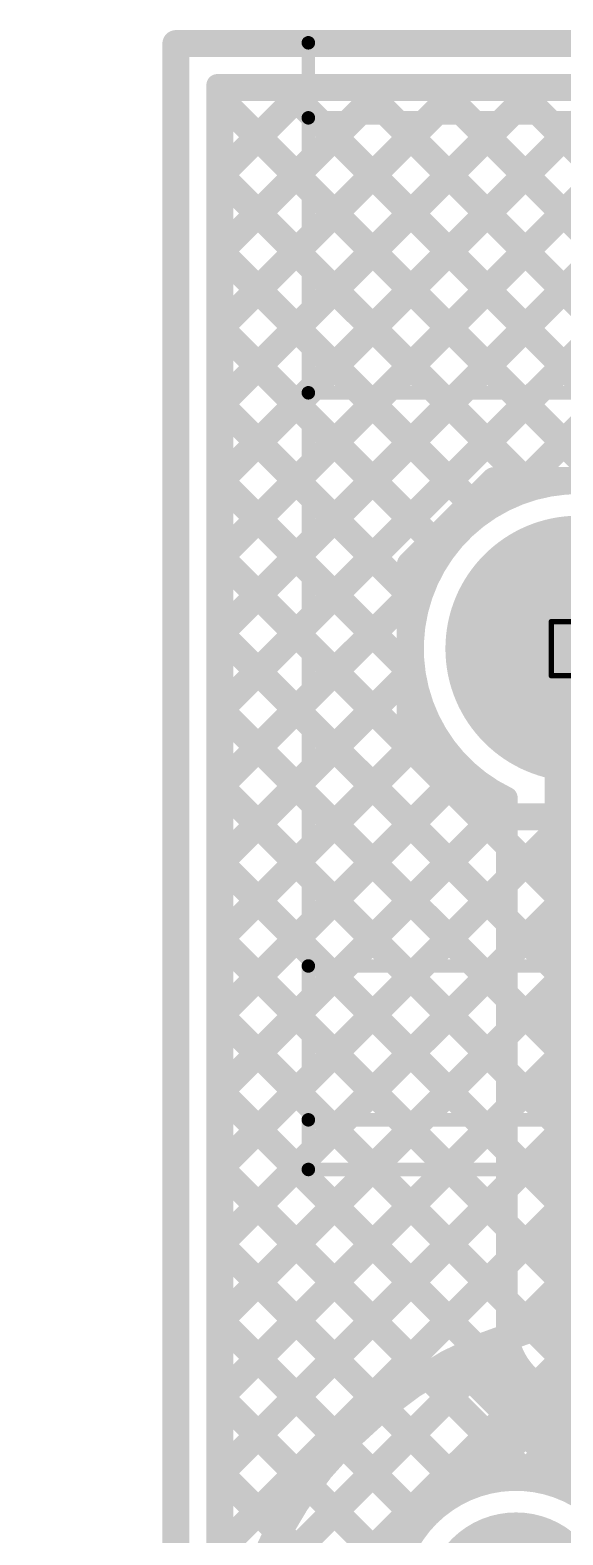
# Model space of a CAD drawing. Header units: inches. Extents: x -1.9 to 9.4, y 0 to 6.7.
# Drawn here: x -0.054 to 0.143, y 2.833 to 3.391 of the extents above; entities that cross this region are included whole.
import ezdxf

# ---------------------------------------------------------------- set-up
doc = ezdxf.new("R2010")
doc.units = ezdxf.units.IN
doc.header["$MEASUREMENT"] = 0
for name, color, linetype in [('Board Outline', 216, 'Continuous'), ('Bottom Layer', 5, 'Continuous'), ('Bottom Solder', 6, 'Continuous'), ('Drill Drawing', 1, 'Continuous'), ('Multi-Layer', 9, 'Continuous'), ('Pad Holes', 156, 'Continuous'), ('Top Layer', 1, 'Continuous'), ('Top Overlay', 2, 'Continuous'), ('Top Solder', 216, 'Continuous')]:
    doc.layers.add(name, color=color, linetype=linetype)

# ---------------------------------------------------------------- blocks, each defined once
blk = doc.blocks.new('KF129_5_08_3P_7')
at = {"layer": 'Bottom Layer'}
h = blk.add_hatch(color=5, dxfattribs=at)
edge = h.paths.add_edge_path()
edge.add_arc((0.2, 0), 0.047244, 0, 360)
at = {"layer": 'Bottom Solder'}
h = blk.add_hatch(color=6, dxfattribs=at)
edge = h.paths.add_edge_path()
edge.add_arc((0.2, 0), 0.049244, 0, 360)
at = {"layer": 'Multi-Layer'}
h = blk.add_hatch(color=9, dxfattribs=at)
edge = h.paths.add_edge_path()
edge.add_arc((0.2, 0), 0.047244, 0, 360)
at = {"layer": 'Pad Holes'}
h = blk.add_hatch(color=7, dxfattribs=at)
edge = h.paths.add_edge_path()
edge.add_arc((0.2, 0), 0.031496, 0, 360)
at = {"layer": 'Top Layer'}
h = blk.add_hatch(color=1, dxfattribs=at)
edge = h.paths.add_edge_path()
edge.add_arc((0.2, 0), 0.047244, 0, 360)
at = {"layer": 'Top Solder'}
h = blk.add_hatch(color=216, dxfattribs=at)
edge = h.paths.add_edge_path()
edge.add_arc((0.2, 0), 0.049244, 0, 360)
at = {"layer": 'Top Overlay'}
for points in [[(0.3, 0.192913, 0.005, 0.005, 0), (-0.3, 0.192913, 0.005, 0.005, 0)], [(0.3, 0.192913, 0.005, 0.005, 0), (0.3, -0.22441, 0.005, 0.005, 0)], [(0.3, 0.174526, 0.005, 0.005, 0), (-0.3, 0.174526, 0.005, 0.005, 0)], [(0.3, 0.117526, 0.005, 0.005, 0), (-0.3, 0.117526, 0.005, 0.005, 0)], [(0.3, -0.09477, 0.005, 0.005, 0), (-0.3, -0.09477, 0.005, 0.005, 0)], [(0.3, -0.196622, 0.005, 0.005, 0), (-0.3, -0.196622, 0.005, 0.005, 0)], [(0.3, -0.22441, 0.005, 0.005, 0), (-0.3, -0.22441, 0.005, 0.005, 0)]]:
    blk.add_lwpolyline(points, format="xyseb", dxfattribs=at)
for points in [[(0.29875, 0.192913, 0.0025, 0.0025, 1), (0.30125, 0.192913, 0.0025, 0.0025, 1)], [(0.29875, 0.192913, 0.0025, 0.0025, 1), (0.30125, 0.192913, 0.0025, 0.0025, 1)], [(0.29875, 0.174526, 0.0025, 0.0025, 1), (0.30125, 0.174526, 0.0025, 0.0025, 1)], [(0.29875, 0.117526, 0.0025, 0.0025, 1), (0.30125, 0.117526, 0.0025, 0.0025, 1)], [(0.29875, -0.09477, 0.0025, 0.0025, 1), (0.30125, -0.09477, 0.0025, 0.0025, 1)], [(0.29875, -0.196622, 0.0025, 0.0025, 1), (0.30125, -0.196622, 0.0025, 0.0025, 1)], [(0.29875, -0.22441, 0.0025, 0.0025, 1), (0.30125, -0.22441, 0.0025, 0.0025, 1)], [(0.29875, -0.22441, 0.0025, 0.0025, 1), (0.30125, -0.22441, 0.0025, 0.0025, 1)]]:
    blk.add_lwpolyline(points, format="xyseb", close=True, dxfattribs=at)
blk = doc.blocks.new('RC035M331LO8_14TH_2A1E_9')
at = {"layer": 'Bottom Layer'}
h = blk.add_hatch(color=5, dxfattribs=at)
edge = h.paths.add_edge_path()
edge.add_arc((-0.0689, 0), 0.0315, 0, 360)
h = blk.add_hatch(color=5, dxfattribs=at)
edge = h.paths.add_edge_path()
edge.add_arc((0.0689, 0), 0.0315, 0, 360)
at = {"layer": 'Bottom Solder'}
h = blk.add_hatch(color=6, dxfattribs=at)
edge = h.paths.add_edge_path()
edge.add_arc((-0.0689, 0), 0.0335, 0, 360)
h = blk.add_hatch(color=6, dxfattribs=at)
edge = h.paths.add_edge_path()
edge.add_arc((0.0689, 0), 0.0335, 0, 360)
at = {"layer": 'Multi-Layer'}
h = blk.add_hatch(color=9, dxfattribs=at)
edge = h.paths.add_edge_path()
edge.add_arc((-0.0689, 0), 0.0315, 0, 360)
h = blk.add_hatch(color=9, dxfattribs=at)
edge = h.paths.add_edge_path()
edge.add_arc((0.0689, 0), 0.0315, 0, 360)
at = {"layer": 'Pad Holes'}
h = blk.add_hatch(color=7, dxfattribs=at)
edge = h.paths.add_edge_path()
edge.add_arc((-0.0689, 0), 0.01969, 0, 360)
h = blk.add_hatch(color=7, dxfattribs=at)
edge = h.paths.add_edge_path()
edge.add_arc((0.0689, 0), 0.01969, 0, 360)
at = {"layer": 'Top Layer'}
h = blk.add_hatch(color=1, dxfattribs=at)
edge = h.paths.add_edge_path()
edge.add_arc((-0.0689, 0), 0.0315, 0, 360)
h = blk.add_hatch(color=1, dxfattribs=at)
edge = h.paths.add_edge_path()
edge.add_arc((0.0689, 0), 0.0315, 0, 360)
at = {"layer": 'Top Solder'}
h = blk.add_hatch(color=216, dxfattribs=at)
edge = h.paths.add_edge_path()
edge.add_arc((-0.0689, 0), 0.0335, 0, 360)
h = blk.add_hatch(color=216, dxfattribs=at)
edge = h.paths.add_edge_path()
edge.add_arc((0.0689, 0), 0.0335, 0, 360)
at = {"layer": 'Top Overlay'}
for p, q in [((0.10827, 0.11811), (0.10827, -0.11811)), ((0.11577, 0.11023), (0.10827, 0.11811)), ((0.10827, 0.11811), (0.10827, 0.11811)), ((0.12866, 0.09271), (0.11577, 0.11023)), ((0.13922, 0.0737), (0.12866, 0.09271)), ((0.1473, 0.05351), (0.13922, 0.0737)), ((0.15276, 0.03245), (0.1473, 0.05351)), ((0.15551, 0.01088), (0.15276, 0.03245)), ((0.15551, -0.01088), (0.15551, 0.01088)), ((0.15276, -0.03245), (0.15551, -0.01088)), ((0.1473, -0.05351), (0.15276, -0.03245)), ((0.13922, -0.0737), (0.1473, -0.05351)), ((0.12866, -0.09271), (0.13922, -0.0737)), ((0.11577, -0.11023), (0.12866, -0.09271)), ((0.10827, -0.11811), (0.11577, -0.11023))]:
    blk.add_line(p, q, dxfattribs=at)
for points in [[(0.0029, 0.1575, 0.01, 0.01, -224.908349), (0.0001, 0.1575, 0.01, 0.01, 0)], [(-0.11111, 0.02074, 0.01, 0.01, 0), (-0.11111, 0.07374, 0.01, 0.01, 0)], [(-0.13561, 0.04724, 0.01, 0.01, 0), (-0.08661, 0.04724, 0.01, 0.01, 0)]]:
    blk.add_lwpolyline(points, format="xyseb", dxfattribs=at)
for points in [[(-0.0024, 0.1575, 0.005, 0.005, 1), (0.0026, 0.1575, 0.005, 0.005, 1)], [(0.0004, 0.1575, 0.005, 0.005, 1), (0.0054, 0.1575, 0.005, 0.005, 1)], [(-0.11361, 0.07374, 0.005, 0.005, 1), (-0.10861, 0.07374, 0.005, 0.005, 1)], [(-0.13811, 0.04724, 0.005, 0.005, 1), (-0.13311, 0.04724, 0.005, 0.005, 1)], [(-0.08911, 0.04724, 0.005, 0.005, 1), (-0.08411, 0.04724, 0.005, 0.005, 1)], [(-0.11361, 0.02074, 0.005, 0.005, 1), (-0.10861, 0.02074, 0.005, 0.005, 1)]]:
    blk.add_lwpolyline(points, format="xyseb", close=True, dxfattribs=at)

msp = doc.modelspace()

# ---------------------------------------------------------------- linework, layer by layer
at = {"layer": 'Board Outline'}
for points in [[(0, 3.38583, 0.01, 0.01, 0), (1.29134, 3.38583, 0.01, 0.01, 0)], [(0, 0, 0.01, 0.01, 0), (0, 3.38583, 0.01, 0.01, 0)]]:
    msp.add_lwpolyline(points, format="xyseb", dxfattribs=at)
msp.add_lwpolyline([(-0.0025, 3.38583, 0.005, 0.005, 1), (0.0025, 3.38583, 0.005, 0.005, 1)], format="xyseb", close=True, dxfattribs=at)
msp.add_lwpolyline([(-0.0025, 3.38583, 0.005, 0.005, 1), (0.0025, 3.38583, 0.005, 0.005, 1)], format="xyseb", close=True, dxfattribs=at)
at = {"layer": 'Bottom Layer'}
for points in [[(0.01631, 2.09083, 0.01, 0.01, 0), (0.01631, 3.36951, 0.01, 0.01, 0)], [(0.01631, 3.1391, 0.01, 0.01, 0), (0.24673, 3.36951, 0.01, 0.01, 0)], [(0.01631, 3.33709, 0.01, 0.01, 0), (0.04874, 3.36951, 0.01, 0.01, 0)], [(0.01631, 3.36537, 0.01, 0.01, 0), (0.02046, 3.36951, 0.01, 0.01, 0)], [(0.01631, 3.28052, 0.01, 0.01, 0), (0.10531, 3.36951, 0.01, 0.01, 0)], [(0.01631, 3.3088, 0.01, 0.01, 0), (0.07702, 3.36951, 0.01, 0.01, 0)], [(0.01631, 3.22395, 0.01, 0.01, 0), (0.16188, 3.36951, 0.01, 0.01, 0)], [(0.01631, 3.25223, 0.01, 0.01, 0), (0.13359, 3.36951, 0.01, 0.01, 0)], [(0.01631, 3.16738, 0.01, 0.01, 0), (0.21845, 3.36951, 0.01, 0.01, 0)], [(0.01631, 3.19567, 0.01, 0.01, 0), (0.19016, 3.36951, 0.01, 0.01, 0)], [(0.01631, 3.36951, 0.01, 0.01, 0), (1.27503, 3.36951, 0.01, 0.01, 0)], [(0.04043, 3.36951, 0.01, 0.01, 0), (0.71739, 2.69255, 0.01, 0.01, 0)], [(0.06871, 3.36951, 0.01, 0.01, 0), (0.2868, 3.15143, 0.01, 0.01, 0)], [(0.09699, 3.36951, 0.01, 0.01, 0), (0.2868, 3.17971, 0.01, 0.01, 0)], [(0.12528, 3.36951, 0.01, 0.01, 0), (0.29438, 3.20041, 0.01, 0.01, 0)], [(0.12946, 3.22396, 0.01, 0.01, 0), (0.27501, 3.36951, 0.01, 0.01, 0)], [(0.01631, 3.36534, 0.01, 0.01, 0), (0.1577, 3.22396, 0.01, 0.01, 0)], [(0.01631, 3.33706, 0.01, 0.01, 0), (0.12942, 3.22396, 0.01, 0.01, 0)], [(0.01631, 3.30877, 0.01, 0.01, 0), (0.10952, 3.21556, 0.01, 0.01, 0)], [(0.01631, 3.28049, 0.01, 0.01, 0), (0.09538, 3.20142, 0.01, 0.01, 0)], [(0.01631, 3.25221, 0.01, 0.01, 0), (0.0868, 3.18172, 0.01, 0.01, 0)], [(0.01631, 3.22392, 0.01, 0.01, 0), (0.0868, 3.15344, 0.01, 0.01, 0)], [(0.0868, 3.19283, 0.01, 0.01, 0), (0.11792, 3.22396, 0.01, 0.01, 0)], [(0.11792, 3.22396, 0.01, 0.01, 0), (0.18016, 3.22396, 0.01, 0.01, 0)], [(0.01631, 3.19564, 0.01, 0.01, 0), (0.58234, 2.62961, 0.01, 0.01, 0)], [(0.0868, 3.13059, 0.01, 0.01, 0), (0.0868, 3.19283, 0.01, 0.01, 0)], [(0.01631, 2.91282, 0.01, 0.01, 0), (0.2868, 3.1833, 0.01, 0.01, 0)], [(0.01631, 3.11081, 0.01, 0.01, 0), (0.0868, 3.18129, 0.01, 0.01, 0)], [(0.01631, 3.16735, 0.01, 0.01, 0), (0.562, 2.62167, 0.01, 0.01, 0)], [(0.01631, 2.88454, 0.01, 0.01, 0), (0.2868, 3.15502, 0.01, 0.01, 0)], [(0.01631, 3.08253, 0.01, 0.01, 0), (0.0868, 3.15301, 0.01, 0.01, 0)], [(0.01631, 3.13907, 0.01, 0.01, 0), (0.55653, 2.59885, 0.01, 0.01, 0)], [(0.01631, 2.85625, 0.01, 0.01, 0), (0.28872, 3.12866, 0.01, 0.01, 0)], [(0.01631, 3.05424, 0.01, 0.01, 0), (0.08973, 3.12766, 0.01, 0.01, 0)], [(0.0868, 3.13059, 0.01, 0.01, 0), (0.11792, 3.09947, 0.01, 0.01, 0)], [(0.01631, 2.82797, 0.01, 0.01, 0), (0.30286, 3.11452, 0.01, 0.01, 0)], [(0.01631, 3.02596, 0.01, 0.01, 0), (0.10387, 3.11352, 0.01, 0.01, 0)], [(0.01631, 3.11078, 0.01, 0.01, 0), (0.59613, 2.53096, 0.01, 0.01, 0)], [(0.01631, 2.79969, 0.01, 0.01, 0), (0.31701, 3.10038, 0.01, 0.01, 0)], [(0.01631, 2.94111, 0.01, 0.01, 0), (0.17467, 3.09947, 0.01, 0.01, 0)], [(0.01631, 2.96939, 0.01, 0.01, 0), (0.14639, 3.09947, 0.01, 0.01, 0)], [(0.01631, 2.99768, 0.01, 0.01, 0), (0.1181, 3.09947, 0.01, 0.01, 0)], [(0.01631, 2.7714, 0.01, 0.01, 0), (0.34438, 3.09947, 0.01, 0.01, 0)], [(0.11792, 3.09947, 0.01, 0.01, 0), (0.18016, 3.09947, 0.01, 0.01, 0)], [(0.13078, 2.85758, 0.01, 0.01, 0), (0.37266, 3.09947, 0.01, 0.01, 0)], [(0.14077, 3.09947, 0.01, 0.01, 0), (0.7027, 2.53753, 0.01, 0.01, 0)], [(0.01631, 3.0825, 0.01, 0.01, 0), (0.5468, 2.55201, 0.01, 0.01, 0)], [(0.01631, 3.05422, 0.01, 0.01, 0), (0.51852, 2.55201, 0.01, 0.01, 0)], [(0.01631, 3.02593, 0.01, 0.01, 0), (0.50371, 2.53854, 0.01, 0.01, 0)], [(0.01631, 2.99765, 0.01, 0.01, 0), (0.46195, 2.55201, 0.01, 0.01, 0)], [(0.01631, 2.96936, 0.01, 0.01, 0), (0.12809, 2.85758, 0.01, 0.01, 0)], [(0.01631, 2.94108, 0.01, 0.01, 0), (0.10463, 2.85276, 0.01, 0.01, 0)], [(0.01631, 2.91279, 0.01, 0.01, 0), (0.09049, 2.83861, 0.01, 0.01, 0)], [(0.01631, 2.88451, 0.01, 0.01, 0), (0.07658, 2.82424, 0.01, 0.01, 0)], [(0.01631, 2.85623, 0.01, 0.01, 0), (0.07658, 2.79596, 0.01, 0.01, 0)], [(0.07658, 2.8247, 0.01, 0.01, 0), (0.10946, 2.85758, 0.01, 0.01, 0)], [(0.10946, 2.85758, 0.01, 0.01, 0), (0.14234, 2.85758, 0.01, 0.01, 0)], [(0.14234, 2.85758, 0.01, 0.01, 0), (0.17522, 2.8247, 0.01, 0.01, 0)]]:
    msp.add_lwpolyline(points, format="xyseb", dxfattribs=at)
for points in [[(0.01381, 3.36951, 0.005, 0.005, 1), (0.01881, 3.36951, 0.005, 0.005, 1)], [(0.01381, 3.36951, 0.005, 0.005, 1), (0.01881, 3.36951, 0.005, 0.005, 1)], [(0.01796, 3.36951, 0.005, 0.005, 1), (0.02296, 3.36951, 0.005, 0.005, 1)], [(0.03793, 3.36951, 0.005, 0.005, 1), (0.04293, 3.36951, 0.005, 0.005, 1)], [(0.04624, 3.36951, 0.005, 0.005, 1), (0.05124, 3.36951, 0.005, 0.005, 1)], [(0.06621, 3.36951, 0.005, 0.005, 1), (0.07121, 3.36951, 0.005, 0.005, 1)], [(0.07452, 3.36951, 0.005, 0.005, 1), (0.07952, 3.36951, 0.005, 0.005, 1)], [(0.09449, 3.36951, 0.005, 0.005, 1), (0.09949, 3.36951, 0.005, 0.005, 1)], [(0.10281, 3.36951, 0.005, 0.005, 1), (0.10781, 3.36951, 0.005, 0.005, 1)], [(0.12278, 3.36951, 0.005, 0.005, 1), (0.12778, 3.36951, 0.005, 0.005, 1)], [(0.13109, 3.36951, 0.005, 0.005, 1), (0.13609, 3.36951, 0.005, 0.005, 1)], [(0.01381, 3.36537, 0.005, 0.005, 1), (0.01881, 3.36537, 0.005, 0.005, 1)], [(0.01381, 3.36534, 0.005, 0.005, 1), (0.01881, 3.36534, 0.005, 0.005, 1)], [(0.01381, 3.33709, 0.005, 0.005, 1), (0.01881, 3.33709, 0.005, 0.005, 1)], [(0.01381, 3.33706, 0.005, 0.005, 1), (0.01881, 3.33706, 0.005, 0.005, 1)], [(0.01381, 3.3088, 0.005, 0.005, 1), (0.01881, 3.3088, 0.005, 0.005, 1)], [(0.01381, 3.30877, 0.005, 0.005, 1), (0.01881, 3.30877, 0.005, 0.005, 1)], [(0.01381, 3.28052, 0.005, 0.005, 1), (0.01881, 3.28052, 0.005, 0.005, 1)], [(0.01381, 3.28049, 0.005, 0.005, 1), (0.01881, 3.28049, 0.005, 0.005, 1)], [(0.01381, 3.25223, 0.005, 0.005, 1), (0.01881, 3.25223, 0.005, 0.005, 1)], [(0.01381, 3.25221, 0.005, 0.005, 1), (0.01881, 3.25221, 0.005, 0.005, 1)], [(0.01381, 3.22395, 0.005, 0.005, 1), (0.01881, 3.22395, 0.005, 0.005, 1)], [(0.01381, 3.22392, 0.005, 0.005, 1), (0.01881, 3.22392, 0.005, 0.005, 1)], [(0.11542, 3.22396, 0.005, 0.005, 1), (0.12042, 3.22396, 0.005, 0.005, 1)], [(0.11542, 3.22396, 0.005, 0.005, 1), (0.12042, 3.22396, 0.005, 0.005, 1)], [(0.12692, 3.22396, 0.005, 0.005, 1), (0.13192, 3.22396, 0.005, 0.005, 1)], [(0.12696, 3.22396, 0.005, 0.005, 1), (0.13196, 3.22396, 0.005, 0.005, 1)], [(0.10702, 3.21556, 0.005, 0.005, 1), (0.11202, 3.21556, 0.005, 0.005, 1)], [(0.09288, 3.20142, 0.005, 0.005, 1), (0.09788, 3.20142, 0.005, 0.005, 1)], [(0.01381, 3.19567, 0.005, 0.005, 1), (0.01881, 3.19567, 0.005, 0.005, 1)], [(0.01381, 3.19564, 0.005, 0.005, 1), (0.01881, 3.19564, 0.005, 0.005, 1)], [(0.0843, 3.19283, 0.005, 0.005, 1), (0.0893, 3.19283, 0.005, 0.005, 1)], [(0.0843, 3.19283, 0.005, 0.005, 1), (0.0893, 3.19283, 0.005, 0.005, 1)], [(0.0843, 3.18172, 0.005, 0.005, 1), (0.0893, 3.18172, 0.005, 0.005, 1)], [(0.0843, 3.18129, 0.005, 0.005, 1), (0.0893, 3.18129, 0.005, 0.005, 1)], [(0.01381, 3.16738, 0.005, 0.005, 1), (0.01881, 3.16738, 0.005, 0.005, 1)], [(0.01381, 3.16735, 0.005, 0.005, 1), (0.01881, 3.16735, 0.005, 0.005, 1)], [(0.0843, 3.15344, 0.005, 0.005, 1), (0.0893, 3.15344, 0.005, 0.005, 1)], [(0.0843, 3.15301, 0.005, 0.005, 1), (0.0893, 3.15301, 0.005, 0.005, 1)], [(0.01381, 3.1391, 0.005, 0.005, 1), (0.01881, 3.1391, 0.005, 0.005, 1)], [(0.01381, 3.13907, 0.005, 0.005, 1), (0.01881, 3.13907, 0.005, 0.005, 1)], [(0.0843, 3.13059, 0.005, 0.005, 1), (0.0893, 3.13059, 0.005, 0.005, 1)], [(0.0843, 3.13059, 0.005, 0.005, 1), (0.0893, 3.13059, 0.005, 0.005, 1)], [(0.08723, 3.12766, 0.005, 0.005, 1), (0.09223, 3.12766, 0.005, 0.005, 1)], [(0.01381, 3.11081, 0.005, 0.005, 1), (0.01881, 3.11081, 0.005, 0.005, 1)], [(0.10137, 3.11352, 0.005, 0.005, 1), (0.10637, 3.11352, 0.005, 0.005, 1)], [(0.01381, 3.11078, 0.005, 0.005, 1), (0.01881, 3.11078, 0.005, 0.005, 1)], [(0.11542, 3.09947, 0.005, 0.005, 1), (0.12042, 3.09947, 0.005, 0.005, 1)], [(0.11542, 3.09947, 0.005, 0.005, 1), (0.12042, 3.09947, 0.005, 0.005, 1)], [(0.1156, 3.09947, 0.005, 0.005, 1), (0.1206, 3.09947, 0.005, 0.005, 1)], [(0.13827, 3.09947, 0.005, 0.005, 1), (0.14327, 3.09947, 0.005, 0.005, 1)], [(0.14389, 3.09947, 0.005, 0.005, 1), (0.14889, 3.09947, 0.005, 0.005, 1)], [(0.01381, 3.08253, 0.005, 0.005, 1), (0.01881, 3.08253, 0.005, 0.005, 1)], [(0.01381, 3.0825, 0.005, 0.005, 1), (0.01881, 3.0825, 0.005, 0.005, 1)], [(0.01381, 3.05424, 0.005, 0.005, 1), (0.01881, 3.05424, 0.005, 0.005, 1)], [(0.01381, 3.05422, 0.005, 0.005, 1), (0.01881, 3.05422, 0.005, 0.005, 1)], [(0.01381, 3.02596, 0.005, 0.005, 1), (0.01881, 3.02596, 0.005, 0.005, 1)], [(0.01381, 3.02593, 0.005, 0.005, 1), (0.01881, 3.02593, 0.005, 0.005, 1)], [(0.01381, 2.99768, 0.005, 0.005, 1), (0.01881, 2.99768, 0.005, 0.005, 1)], [(0.01381, 2.99765, 0.005, 0.005, 1), (0.01881, 2.99765, 0.005, 0.005, 1)], [(0.01381, 2.96939, 0.005, 0.005, 1), (0.01881, 2.96939, 0.005, 0.005, 1)], [(0.01381, 2.96936, 0.005, 0.005, 1), (0.01881, 2.96936, 0.005, 0.005, 1)], [(0.01381, 2.94111, 0.005, 0.005, 1), (0.01881, 2.94111, 0.005, 0.005, 1)], [(0.01381, 2.94108, 0.005, 0.005, 1), (0.01881, 2.94108, 0.005, 0.005, 1)], [(0.01381, 2.91282, 0.005, 0.005, 1), (0.01881, 2.91282, 0.005, 0.005, 1)], [(0.01381, 2.91279, 0.005, 0.005, 1), (0.01881, 2.91279, 0.005, 0.005, 1)], [(0.01381, 2.88454, 0.005, 0.005, 1), (0.01881, 2.88454, 0.005, 0.005, 1)], [(0.01381, 2.88451, 0.005, 0.005, 1), (0.01881, 2.88451, 0.005, 0.005, 1)], [(0.01381, 2.85625, 0.005, 0.005, 1), (0.01881, 2.85625, 0.005, 0.005, 1)], [(0.01381, 2.85623, 0.005, 0.005, 1), (0.01881, 2.85623, 0.005, 0.005, 1)], [(0.10696, 2.85758, 0.005, 0.005, 1), (0.11196, 2.85758, 0.005, 0.005, 1)], [(0.10696, 2.85758, 0.005, 0.005, 1), (0.11196, 2.85758, 0.005, 0.005, 1)], [(0.12559, 2.85758, 0.005, 0.005, 1), (0.13059, 2.85758, 0.005, 0.005, 1)], [(0.12828, 2.85758, 0.005, 0.005, 1), (0.13328, 2.85758, 0.005, 0.005, 1)], [(0.13984, 2.85758, 0.005, 0.005, 1), (0.14484, 2.85758, 0.005, 0.005, 1)], [(0.13984, 2.85758, 0.005, 0.005, 1), (0.14484, 2.85758, 0.005, 0.005, 1)], [(0.10213, 2.85276, 0.005, 0.005, 1), (0.10713, 2.85276, 0.005, 0.005, 1)], [(0.08799, 2.83861, 0.005, 0.005, 1), (0.09299, 2.83861, 0.005, 0.005, 1)]]:
    msp.add_lwpolyline(points, format="xyseb", close=True, dxfattribs=at)
at = {"layer": 'Drill Drawing'}
for points in [[(0.13904, 3.17171, 0.002, 0.002, 0), (0.15904, 3.17171, 0.002, 0.002, 0)], [(0.13904, 3.15171, 0.002, 0.002, 0), (0.13904, 3.17171, 0.002, 0.002, 0)], [(0.13904, 3.15171, 0.002, 0.002, 0), (0.15904, 3.15171, 0.002, 0.002, 0)]]:
    msp.add_lwpolyline(points, format="xyseb", dxfattribs=at)
for points in [[(0.13854, 3.17171, 0.001, 0.001, 1), (0.13954, 3.17171, 0.001, 0.001, 1)], [(0.13854, 3.17171, 0.001, 0.001, 1), (0.13954, 3.17171, 0.001, 0.001, 1)], [(0.13854, 3.15171, 0.001, 0.001, 1), (0.13954, 3.15171, 0.001, 0.001, 1)], [(0.13854, 3.15171, 0.001, 0.001, 1), (0.13954, 3.15171, 0.001, 0.001, 1)]]:
    msp.add_lwpolyline(points, format="xyseb", close=True, dxfattribs=at)
at = {"layer": 'Top Layer'}
for points in [[(0.01529, 3.37053, 0.008, 0.008, 0), (0.94859, 3.37053, 0.008, 0.008, 0)], [(0.01529, 3.13808, 0.008, 0.008, 0), (0.24775, 3.37053, 0.008, 0.008, 0)], [(0.01529, 3.19465, 0.008, 0.008, 0), (0.19118, 3.37053, 0.008, 0.008, 0)], [(0.01529, 3.22293, 0.008, 0.008, 0), (0.1629, 3.37053, 0.008, 0.008, 0)], [(0.01529, 3.16636, 0.008, 0.008, 0), (0.21947, 3.37053, 0.008, 0.008, 0)], [(0.01529, 3.25121, 0.008, 0.008, 0), (0.13461, 3.37053, 0.008, 0.008, 0)], [(0.01529, 3.2795, 0.008, 0.008, 0), (0.10633, 3.37053, 0.008, 0.008, 0)], [(0.01529, 3.33607, 0.008, 0.008, 0), (0.04976, 3.37053, 0.008, 0.008, 0)], [(0.01529, 3.36435, 0.008, 0.008, 0), (0.02148, 3.37053, 0.008, 0.008, 0)], [(0.01529, 3.30778, 0.008, 0.008, 0), (0.07804, 3.37053, 0.008, 0.008, 0)], [(0.01529, 2.09083, 0.008, 0.008, 0), (0.01529, 3.37053, 0.008, 0.008, 0)], [(0.03941, 3.37053, 0.008, 0.008, 0), (0.32184, 3.0881, 0.008, 0.008, 0)], [(0.06769, 3.37053, 0.008, 0.008, 0), (0.2891, 3.14912, 0.008, 0.008, 0)], [(0.09597, 3.37053, 0.008, 0.008, 0), (0.28969, 3.17682, 0.008, 0.008, 0)], [(0.12232, 3.21682, 0.008, 0.008, 0), (0.27603, 3.37053, 0.008, 0.008, 0)], [(0.12426, 3.37053, 0.008, 0.008, 0), (0.2985, 3.1963, 0.008, 0.008, 0)], [(0.01529, 3.36636, 0.008, 0.008, 0), (0.15962, 3.22203, 0.008, 0.008, 0)], [(0.01529, 3.33808, 0.008, 0.008, 0), (0.13265, 3.22072, 0.008, 0.008, 0)], [(0.01529, 3.30979, 0.008, 0.008, 0), (0.1135, 3.21159, 0.008, 0.008, 0)], [(0.01529, 3.28151, 0.008, 0.008, 0), (0.09932, 3.19748, 0.008, 0.008, 0)], [(0.01529, 3.25323, 0.008, 0.008, 0), (0.09011, 3.1784, 0.008, 0.008, 0)], [(0.01529, 3.22494, 0.008, 0.008, 0), (0.08864, 3.1516, 0.008, 0.008, 0)], [(0.12254, 3.1065, 0.008, 0.008, -1.810773), (0.21028, 3.16171, 0.008, 0.008, 0)], [(0.01529, 3.19666, 0.008, 0.008, 0), (0.12254, 3.08941, 0.008, 0.008, 0)], [(0.01529, 3.10979, 0.008, 0.008, 0), (0.09393, 3.18843, 0.008, 0.008, 0)], [(0.01529, 3.16837, 0.008, 0.008, 0), (0.12254, 3.06113, 0.008, 0.008, 0)], [(0.14904, 2.91128, 0.025, 0.025, 0), (0.14904, 3.16171, 0.025, 0.025, 0)], [(0.01529, 3.08151, 0.008, 0.008, 0), (0.08823, 3.15444, 0.008, 0.008, 0)], [(0.01529, 3.14009, 0.008, 0.008, 0), (0.12254, 3.03284, 0.008, 0.008, 0)], [(0.01529, 3.05322, 0.008, 0.008, 0), (0.09499, 3.13292, 0.008, 0.008, 0)], [(0.01529, 3.02494, 0.008, 0.008, 0), (0.10727, 3.11692, 0.008, 0.008, 0)], [(0.01529, 3.1118, 0.008, 0.008, 0), (0.12254, 3.00456, 0.008, 0.008, 0)], [(0.12254, 2.91128, 0.008, 0.008, 0), (0.12254, 3.1065, 0.008, 0.008, 0)], [(0.01529, 2.99666, 0.008, 0.008, 0), (0.12254, 3.1039, 0.008, 0.008, 0)], [(0.01529, 3.08352, 0.008, 0.008, 0), (0.12254, 2.97627, 0.008, 0.008, 0)], [(0.01529, 2.96837, 0.008, 0.008, 0), (0.12254, 3.07562, 0.008, 0.008, 0)], [(0.01529, 3.05524, 0.008, 0.008, 0), (0.12254, 2.94799, 0.008, 0.008, 0)], [(0.01529, 2.94009, 0.008, 0.008, 0), (0.12254, 3.04733, 0.008, 0.008, 0)], [(0.01529, 3.02695, 0.008, 0.008, 0), (0.12254, 2.9197, 0.008, 0.008, 0)], [(0.01529, 2.9118, 0.008, 0.008, 0), (0.12254, 3.01905, 0.008, 0.008, 0)], [(0.01529, 2.99867, 0.008, 0.008, 0), (0.33922, 2.67474, 0.008, 0.008, 0)], [(0.01529, 2.88352, 0.008, 0.008, 0), (0.12254, 2.99076, 0.008, 0.008, 0)], [(0.01529, 2.97038, 0.008, 0.008, 0), (0.13238, 2.8533, 0.008, 0.008, 0)], [(0.01529, 2.85523, 0.008, 0.008, 0), (0.12254, 2.96248, 0.008, 0.008, 0)], [(0.01529, 2.9421, 0.008, 0.008, 0), (0.10751, 2.84988, 0.008, 0.008, 0)], [(0.01529, 2.82695, 0.008, 0.008, 0), (0.12254, 2.9342, 0.008, 0.008, 0)], [(0.14904, 2.91128, 0.025, 0.025, 0), (0.3628, 2.69752, 0.025, 0.025, 0)], [(0.01529, 2.91381, 0.008, 0.008, 0), (0.0913, 2.83781, 0.008, 0.008, 0)], [(0.13033, 2.89251, 0.008, 0.008, -0.199375), (0.12254, 2.91128, 0.008, 0.008, 0)], [(0.1303, 2.89254, 0.008, 0.008, -0.198912), (0.12254, 2.91128, 0.008, 0.008, 0)], [(0.01529, 2.79867, 0.008, 0.008, 0), (0.123, 2.90637, 0.008, 0.008, 0)], [(0.01529, 2.77038, 0.008, 0.008, 0), (0.13388, 2.88896, 0.008, 0.008, 0)], [(0.13033, 2.89251, 0.008, 0.008, 0), (0.33922, 2.68362, 0.008, 0.008, 0)], [(0.01529, 2.88553, 0.008, 0.008, 0), (0.08171, 2.81911, 0.008, 0.008, 0)], [(0.12695, 2.85375, 0.008, 0.008, 0), (0.14802, 2.87482, 0.008, 0.008, 0)], [(0.01529, 2.85725, 0.008, 0.008, 0), (0.08584, 2.7867, 0.008, 0.008, 0)], [(0.09373, 2.84044, 0.008, 0.008, -0.668179), (0.1714, 2.80827, 0.008, 0.008, 0)], [(0.1019, 2.76962, 0.008, 0.008, -0.483215), (0.09373, 2.84044, 0.008, 0.008, 0)]]:
    msp.add_lwpolyline(points, format="xyseb", dxfattribs=at)
for points in [[(0.01329, 3.37053, 0.004, 0.004, 1), (0.01729, 3.37053, 0.004, 0.004, 1)], [(0.01329, 3.37053, 0.004, 0.004, 1), (0.01729, 3.37053, 0.004, 0.004, 1)], [(0.01948, 3.37053, 0.004, 0.004, 1), (0.02348, 3.37053, 0.004, 0.004, 1)], [(0.03741, 3.37053, 0.004, 0.004, 1), (0.04141, 3.37053, 0.004, 0.004, 1)], [(0.04776, 3.37053, 0.004, 0.004, 1), (0.05176, 3.37053, 0.004, 0.004, 1)], [(0.06569, 3.37053, 0.004, 0.004, 1), (0.06969, 3.37053, 0.004, 0.004, 1)], [(0.07604, 3.37053, 0.004, 0.004, 1), (0.08004, 3.37053, 0.004, 0.004, 1)], [(0.09397, 3.37053, 0.004, 0.004, 1), (0.09797, 3.37053, 0.004, 0.004, 1)], [(0.10433, 3.37053, 0.004, 0.004, 1), (0.10833, 3.37053, 0.004, 0.004, 1)], [(0.12226, 3.37053, 0.004, 0.004, 1), (0.12626, 3.37053, 0.004, 0.004, 1)], [(0.13261, 3.37053, 0.004, 0.004, 1), (0.13661, 3.37053, 0.004, 0.004, 1)], [(0.01329, 3.36636, 0.004, 0.004, 1), (0.01729, 3.36636, 0.004, 0.004, 1)], [(0.01329, 3.36435, 0.004, 0.004, 1), (0.01729, 3.36435, 0.004, 0.004, 1)], [(0.01329, 3.33808, 0.004, 0.004, 1), (0.01729, 3.33808, 0.004, 0.004, 1)], [(0.01329, 3.33607, 0.004, 0.004, 1), (0.01729, 3.33607, 0.004, 0.004, 1)], [(0.01329, 3.30979, 0.004, 0.004, 1), (0.01729, 3.30979, 0.004, 0.004, 1)], [(0.01329, 3.30778, 0.004, 0.004, 1), (0.01729, 3.30778, 0.004, 0.004, 1)], [(0.01329, 3.28151, 0.004, 0.004, 1), (0.01729, 3.28151, 0.004, 0.004, 1)], [(0.01329, 3.2795, 0.004, 0.004, 1), (0.01729, 3.2795, 0.004, 0.004, 1)], [(0.01329, 3.25323, 0.004, 0.004, 1), (0.01729, 3.25323, 0.004, 0.004, 1)], [(0.01329, 3.25121, 0.004, 0.004, 1), (0.01729, 3.25121, 0.004, 0.004, 1)], [(0.01329, 3.22494, 0.004, 0.004, 1), (0.01729, 3.22494, 0.004, 0.004, 1)], [(0.01329, 3.22293, 0.004, 0.004, 1), (0.01729, 3.22293, 0.004, 0.004, 1)], [(0.13065, 3.22072, 0.004, 0.004, 1), (0.13465, 3.22072, 0.004, 0.004, 1)], [(0.12032, 3.21682, 0.004, 0.004, 1), (0.12432, 3.21682, 0.004, 0.004, 1)], [(0.1115, 3.21159, 0.004, 0.004, 1), (0.1155, 3.21159, 0.004, 0.004, 1)], [(0.01329, 3.19666, 0.004, 0.004, 1), (0.01729, 3.19666, 0.004, 0.004, 1)], [(0.09732, 3.19748, 0.004, 0.004, 1), (0.10132, 3.19748, 0.004, 0.004, 1)], [(0.01329, 3.19465, 0.004, 0.004, 1), (0.01729, 3.19465, 0.004, 0.004, 1)], [(0.09193, 3.18843, 0.004, 0.004, 1), (0.09593, 3.18843, 0.004, 0.004, 1)], [(0.08811, 3.1784, 0.004, 0.004, 1), (0.09211, 3.1784, 0.004, 0.004, 1)], [(0.01329, 3.16837, 0.004, 0.004, 1), (0.01729, 3.16837, 0.004, 0.004, 1)], [(0.14279, 3.16171, 0.0125, 0.0125, 1), (0.15529, 3.16171, 0.0125, 0.0125, 1)], [(0.01329, 3.16636, 0.004, 0.004, 1), (0.01729, 3.16636, 0.004, 0.004, 1)], [(0.08623, 3.15444, 0.004, 0.004, 1), (0.09023, 3.15444, 0.004, 0.004, 1)], [(0.08664, 3.1516, 0.004, 0.004, 1), (0.09064, 3.1516, 0.004, 0.004, 1)], [(0.01329, 3.14009, 0.004, 0.004, 1), (0.01729, 3.14009, 0.004, 0.004, 1)], [(0.01329, 3.13808, 0.004, 0.004, 1), (0.01729, 3.13808, 0.004, 0.004, 1)], [(0.09299, 3.13292, 0.004, 0.004, 1), (0.09699, 3.13292, 0.004, 0.004, 1)], [(0.01329, 3.1118, 0.004, 0.004, 1), (0.01729, 3.1118, 0.004, 0.004, 1)], [(0.10527, 3.11692, 0.004, 0.004, 1), (0.10927, 3.11692, 0.004, 0.004, 1)], [(0.01329, 3.10979, 0.004, 0.004, 1), (0.01729, 3.10979, 0.004, 0.004, 1)], [(0.12054, 3.1065, 0.004, 0.004, 1), (0.12454, 3.1065, 0.004, 0.004, 1)], [(0.12054, 3.1065, 0.004, 0.004, 1), (0.12454, 3.1065, 0.004, 0.004, 1)], [(0.12054, 3.1039, 0.004, 0.004, 1), (0.12454, 3.1039, 0.004, 0.004, 1)], [(0.12054, 3.08941, 0.004, 0.004, 1), (0.12454, 3.08941, 0.004, 0.004, 1)], [(0.01329, 3.08352, 0.004, 0.004, 1), (0.01729, 3.08352, 0.004, 0.004, 1)], [(0.01329, 3.08151, 0.004, 0.004, 1), (0.01729, 3.08151, 0.004, 0.004, 1)], [(0.12054, 3.07562, 0.004, 0.004, 1), (0.12454, 3.07562, 0.004, 0.004, 1)], [(0.12054, 3.06113, 0.004, 0.004, 1), (0.12454, 3.06113, 0.004, 0.004, 1)], [(0.01329, 3.05524, 0.004, 0.004, 1), (0.01729, 3.05524, 0.004, 0.004, 1)], [(0.01329, 3.05322, 0.004, 0.004, 1), (0.01729, 3.05322, 0.004, 0.004, 1)], [(0.12054, 3.04733, 0.004, 0.004, 1), (0.12454, 3.04733, 0.004, 0.004, 1)], [(0.12054, 3.03284, 0.004, 0.004, 1), (0.12454, 3.03284, 0.004, 0.004, 1)], [(0.01329, 3.02695, 0.004, 0.004, 1), (0.01729, 3.02695, 0.004, 0.004, 1)], [(0.01329, 3.02494, 0.004, 0.004, 1), (0.01729, 3.02494, 0.004, 0.004, 1)], [(0.12054, 3.01905, 0.004, 0.004, 1), (0.12454, 3.01905, 0.004, 0.004, 1)], [(0.12054, 3.00456, 0.004, 0.004, 1), (0.12454, 3.00456, 0.004, 0.004, 1)], [(0.01329, 2.99867, 0.004, 0.004, 1), (0.01729, 2.99867, 0.004, 0.004, 1)], [(0.01329, 2.99666, 0.004, 0.004, 1), (0.01729, 2.99666, 0.004, 0.004, 1)], [(0.12054, 2.99076, 0.004, 0.004, 1), (0.12454, 2.99076, 0.004, 0.004, 1)], [(0.12054, 2.97627, 0.004, 0.004, 1), (0.12454, 2.97627, 0.004, 0.004, 1)], [(0.01329, 2.97038, 0.004, 0.004, 1), (0.01729, 2.97038, 0.004, 0.004, 1)], [(0.01329, 2.96837, 0.004, 0.004, 1), (0.01729, 2.96837, 0.004, 0.004, 1)], [(0.12054, 2.96248, 0.004, 0.004, 1), (0.12454, 2.96248, 0.004, 0.004, 1)], [(0.12054, 2.94799, 0.004, 0.004, 1), (0.12454, 2.94799, 0.004, 0.004, 1)], [(0.01329, 2.9421, 0.004, 0.004, 1), (0.01729, 2.9421, 0.004, 0.004, 1)], [(0.01329, 2.94009, 0.004, 0.004, 1), (0.01729, 2.94009, 0.004, 0.004, 1)], [(0.12054, 2.9342, 0.004, 0.004, 1), (0.12454, 2.9342, 0.004, 0.004, 1)], [(0.12054, 2.9197, 0.004, 0.004, 1), (0.12454, 2.9197, 0.004, 0.004, 1)], [(0.14279, 2.91128, 0.0125, 0.0125, 1), (0.15529, 2.91128, 0.0125, 0.0125, 1)], [(0.14279, 2.91128, 0.0125, 0.0125, 1), (0.15529, 2.91128, 0.0125, 0.0125, 1)], [(0.01329, 2.91381, 0.004, 0.004, 1), (0.01729, 2.91381, 0.004, 0.004, 1)], [(0.01329, 2.9118, 0.004, 0.004, 1), (0.01729, 2.9118, 0.004, 0.004, 1)], [(0.12054, 2.91128, 0.004, 0.004, 1), (0.12454, 2.91128, 0.004, 0.004, 1)], [(0.12054, 2.91128, 0.004, 0.004, 1), (0.12454, 2.91128, 0.004, 0.004, 1)], [(0.12054, 2.91128, 0.004, 0.004, 1), (0.12454, 2.91128, 0.004, 0.004, 1)], [(0.121, 2.90637, 0.004, 0.004, 1), (0.125, 2.90637, 0.004, 0.004, 1)], [(0.1283, 2.89254, 0.004, 0.004, 1), (0.1323, 2.89254, 0.004, 0.004, 1)], [(0.12833, 2.89251, 0.004, 0.004, 1), (0.13233, 2.89251, 0.004, 0.004, 1)], [(0.12833, 2.89251, 0.004, 0.004, 1), (0.13233, 2.89251, 0.004, 0.004, 1)], [(0.13188, 2.88896, 0.004, 0.004, 1), (0.13588, 2.88896, 0.004, 0.004, 1)], [(0.01329, 2.88553, 0.004, 0.004, 1), (0.01729, 2.88553, 0.004, 0.004, 1)], [(0.01329, 2.88352, 0.004, 0.004, 1), (0.01729, 2.88352, 0.004, 0.004, 1)], [(0.01329, 2.85725, 0.004, 0.004, 1), (0.01729, 2.85725, 0.004, 0.004, 1)], [(0.01329, 2.85523, 0.004, 0.004, 1), (0.01729, 2.85523, 0.004, 0.004, 1)], [(0.10551, 2.84988, 0.004, 0.004, 1), (0.10951, 2.84988, 0.004, 0.004, 1)], [(0.12495, 2.85375, 0.004, 0.004, 1), (0.12895, 2.85375, 0.004, 0.004, 1)], [(0.13038, 2.8533, 0.004, 0.004, 1), (0.13438, 2.8533, 0.004, 0.004, 1)], [(0.09173, 2.84044, 0.004, 0.004, 1), (0.09573, 2.84044, 0.004, 0.004, 1)], [(0.09173, 2.84044, 0.004, 0.004, 1), (0.09573, 2.84044, 0.004, 0.004, 1)], [(0.0893, 2.83781, 0.004, 0.004, 1), (0.0933, 2.83781, 0.004, 0.004, 1)]]:
    msp.add_lwpolyline(points, format="xyseb", close=True, dxfattribs=at)

# ---------------------------------------------------------------- block references
for name, p, rotation in [('KF129_5_08_3P_7', (0.34904, 3.16171), 180), ('RC035M331LO8_14TH_2A1E_9', (0.17462, 2.75955), 315)]:
    msp.add_blockref(name, p, dxfattribs=dict(rotation=rotation))

doc.saveas('drawing.dxf')
